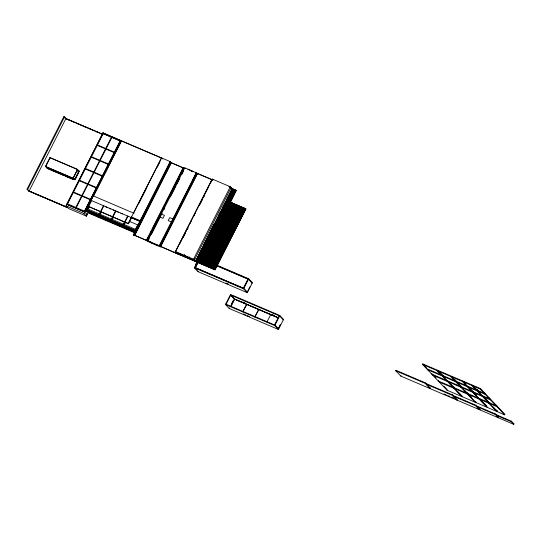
<?xml version="1.0" encoding="UTF-8"?>
<svg xmlns="http://www.w3.org/2000/svg" width="541" height="541" viewBox="0 0 541 541"><rect width="100%" height="100%" fill="white"/><g stroke="black" fill="none" stroke-linecap="round" stroke-linejoin="round"><path stroke-width="0.81" d="M86.31 211.085L86.398 210.435L135.669 231.487M27.05 189.174L63.831 116.673L64.474 116.951L65.934 118.486L29.153 190.987L27.05 189.174L28.835 191.047M27.692 189.445L64.474 116.951M47.439 168.494L45.491 166.445L49.955 157.647L77.491 169.407L79.439 171.456M50.076 157.776L45.613 166.581L73.15 178.341L77.613 169.536L49.955 157.647M78.952 170.942L74.482 179.747L73.021 178.205L77.491 169.407M75.131 179.301L79.223 171.226M75.179 179.348L79.155 171.233M88.386 212.444L86.486 216.184L68.531 208.515L65.975 205.823L102.939 132.863L170.165 161.583L172.214 163.734M66.8 204.39L103.033 132.971L120.988 140.64L84.754 212.058L66.699 204.282L84.687 211.991M67.219 204.525L103.453 133.106M75.841 207.399L81.59 196.065M81.819 195.612L87.568 184.278M87.798 183.825L93.546 172.498M93.776 172.045L99.524 160.711M99.754 160.258L105.502 148.924M105.732 148.471L111.48 137.137M76.261 207.582L82.009 196.248M82.239 195.795L87.994 184.461M88.224 184.008L93.972 172.674M94.202 172.221L99.95 160.893M100.18 160.44L105.928 149.106M106.158 148.653L111.906 137.319M84.207 211.781L120.44 140.362M67.605 203.91L84.592 211.166L120.237 140.917L103.196 133.607L120.237 140.917M86.486 216.184L83.929 213.492L120.893 140.532L121.948 141.647M86.58 210.632L86.31 210.219L86.621 210.55L86.093 211.585L86.553 210.605M93.363 196.464L121.502 140.998M88.575 206.378L86.79 209.894L88.514 206.304M86.932 209.867L91.578 200.711L91.071 200.495M89.617 206.162L88.109 209.137L99.226 213.891M87.101 213.81L86.763 214.473L87.25 214.682L84.66 211.957M135.094 232.948L89.333 213.397L89.563 212.944M98.76 214.919L103.405 205.763L103.838 205.952L99.199 215.102M101.323 212.065L100.186 214.304L111.304 219.051M110.844 220.079L115.49 210.922L115.923 211.112L111.277 220.261M112.616 218.084L113.001 217.333M113.407 217.225L112.271 219.463L123.389 224.211L124.525 221.979M122.929 225.239L127.568 216.089L128.007 216.272L123.362 225.428M125.492 222.392L124.356 224.623L135.473 229.37L137.739 224.9L129.59 221.418M131.578 217.752L128.521 223.785L128.197 223.447L161.468 157.864L162.489 158.946M133.363 213.553L161.502 158.08M138.848 203.43L142.019 197.181M142.29 196.647L145.82 189.688M146.111 189.107L146.875 187.605M157.201 167.25L159.893 161.955M135.189 230.48L139.835 221.323L140.342 221.54L135.696 230.696L86.425 209.651M170.165 161.583L140.187 220.674L131.49 216.968M148.268 241.272L133.411 234.774L170.199 162.266L184.806 168.508M135.561 230.689L140.207 221.533L130.969 217.631M133.661 235.031L134.418 233.536M140.484 221.58L145.793 211.112M146.55 209.617L149.587 203.639M151.48 199.9L153.38 196.16M156.41 190.182L157.174 188.687M159.068 184.948L168.549 166.263M169.306 164.768L170.063 163.274M133.911 234.828L170.483 162.746L171.112 163.017L134.79 235.362L133.911 234.828L134.161 235.092L137.211 229.086M139.111 225.333L139.876 223.825M140.64 222.324L149.018 205.81M150.925 202.05L152.826 198.297M155.876 192.292L156.633 190.79M160.062 184.035L169.59 165.262M134.54 235.098L171.112 163.017M146.401 240.163L182.966 168.082L183.595 168.346L147.274 240.691L146.401 240.163L146.645 240.427L148.552 236.667M150.459 232.914L151.216 231.413M153.123 227.66L161.502 211.139M162.266 209.638L164.166 205.884M167.216 199.879L167.981 198.378M171.024 192.366L171.788 190.865M172.552 189.364L178.266 178.104M179.024 176.603L182.074 170.591M147.024 240.434L183.595 168.346M197.526 174.06L196.288 172.755L184.772 167.832L147.781 240.759L149.032 242.064L160.521 246.973L159.27 245.668L147.774 240.759L150.885 242.084L152.122 243.389M149.16 238.77L148.024 241.016L133.411 234.774M151.433 234.287L162.057 213.357M163.95 209.617L164.707 208.123M170.395 196.91L176.089 185.698M176.846 184.204L179.876 178.226M181.776 174.486L183.67 170.746M188.146 169.678L188.004 169.211M193.056 171.375L193.205 171.835L191.034 170.909M192.995 179.24L196.288 172.755L159.284 245.668M160.136 245.519L196.708 173.438L197.337 173.702L161.015 246.047L160.136 245.519L161.015 246.047M160.386 245.776L164.194 238.27M166.101 234.517L168.008 230.764M172.572 221.749L180.958 205.235M181.715 203.727L184.765 197.722M186.672 193.969L187.429 192.468M192.001 183.46L196.572 174.445M160.765 245.79L197.337 173.702M175.162 251.937L176.035 252.464L175.162 251.937L211.727 179.849L212.356 180.119M177.664 253.783L175.595 251.599L212.376 179.098L230.277 186.746L232.4 188.978L230.96 188.329M179.598 243.937L187.977 227.416M189.884 223.663L191.791 219.91M193.692 216.157L195.599 212.397M199.027 205.641L204.741 194.381M205.499 192.88L208.549 186.868M210.456 183.115L211.977 180.112M183.406 237.188L185.313 233.435M187.213 229.675L187.977 228.174M200.17 204.146L202.07 200.393M203.977 196.64L204.741 195.139M180.532 253.208L179.937 254.879L179.044 254.392M184.346 254.811L183.798 256.529L182.912 256.049M183.636 256.353L184.393 254.858M185.36 255.271L184.765 256.941L183.879 256.461M189.228 256.921L188.633 258.591L187.741 258.111M232.346 188.924L195.619 261.472L193.495 259.24L230.277 186.746M194.077 260.005L194.841 258.51M196.464 259.078L195.396 261.486L194.503 260.999M199.879 252.349L201.773 248.61M203.666 244.877L214.236 223.846M218.835 214.98L220.735 211.24M222.628 207.507L225.658 201.523M226.422 200.028L232.103 188.633L231.379 188.322L232.265 188.802L195.544 261.398M195.714 261.513L232.535 188.789L236.248 190.398L230.277 202.172L228.938 200.792M232.535 188.789L233.475 189.323L196.606 262L195.876 261.688L204.241 245.208M204.998 243.707L208.042 237.715M209.942 233.969L210.706 232.468M211.463 230.966L224.765 204.748M226.665 201.002L228.566 197.255M230.473 193.509L232.752 189.012M217.137 265.266L248.704 278.75L252.417 282.659L247.318 292.715L198.04 271.67L194.327 267.761L197.059 262.378M194.997 267.497L234.517 189.661L235.24 189.972L198.533 262.825L197.648 262.338M195.287 267.809L197.999 262.02M195.646 267.105L197.79 262.879M235.484 190.074L198.777 262.926L199.501 263.237L236.194 190.351L230.29 202.55M198.04 271.67L198.27 271.217M209.245 267.295L240.143 206.392M214.966 269.844L245.864 208.934L214.966 269.844L214.236 269.533L244.972 208.454L245.864 208.934M225.455 304.529L230.561 294.466L279.832 315.511L283.545 319.42L278.439 329.483L229.168 308.431L225.455 304.529L274.727 325.574L278.439 329.483M226.118 304.258L230.764 295.102L234.476 299.011L230.547 306.761M229.168 308.431L229.398 307.978M231.183 304.461L233.327 300.235M230.851 306.774L234.28 300.025M243.396 288.17L248.042 279.021M243.903 287.623L248.191 279.176L216.691 265.719M247.318 292.715L243.599 288.813L248.704 278.75M247.602 291.376L249.888 286.879M242.713 311.751L246.669 304.407M242.787 311.785L246.743 304.434M254.797 316.911L258.828 309.594M254.872 316.945L258.679 309.438M266.882 322.071L270.757 314.605M274.524 324.938L279.17 315.782M274.727 325.574L279.832 315.511M280.38 324.62L278.236 328.84L278.669 329.029L274.956 325.121L225.685 304.076M278.351 328.894L280.252 325.141M429.398 387.031L430.514 388.208L430.271 388.688L400.82 376.103L395.796 370.815L396.039 370.335L425.483 382.913L426.599 384.09M400.82 376.103L401.064 375.63M458.139 391.968L461.994 396.019L461.75 396.499L447.028 390.21L422.501 364.404L422.744 363.931L437.473 370.22L444.31 377.415M427.775 369.219L427.532 369.699L442.261 375.988L442.497 375.508M430.271 388.688L425.24 383.393L425.483 382.913M454.697 397.162L456.895 399.474L456.651 399.955L430.886 388.945L426.484 384.313L426.727 383.84L452.492 394.842L453.595 395.998M431.968 373.628L431.725 374.108L446.447 380.397M433.016 374.737L432.773 375.211L447.495 381.5L447.738 381.026M461.75 396.499L437.229 370.693L437.473 370.22M475.248 402.261L462.366 396.763L437.838 370.957L438.082 370.477L450.964 375.981L450.727 376.462L475.248 402.261L475.492 401.787M441.456 374.406L441.213 374.886L426.484 368.597M438.467 380.465L438.224 380.945L452.945 387.234L453.189 386.754M442.065 374.67L441.821 375.15L454.704 380.654L454.947 380.174M439.515 381.567L439.272 382.047L453.994 388.337L454.237 387.856M443.113 375.772L442.869 376.252L455.752 381.757L455.995 381.277M451.336 376.725L462.379 381.439L486.9 407.245L475.857 402.524L451.336 376.725L451.579 376.245L462.623 380.965L465.977 384.489M447.028 390.21L447.272 389.73L443.965 386.254M455.563 380.438L455.319 380.911L466.362 385.632M453.804 387.018L453.561 387.498L466.443 393.003L466.687 392.523M454.853 388.12L454.609 388.6L467.492 394.105L467.735 393.625M456.651 399.955L452.249 395.322L452.492 394.842M477.98 407.468L479.597 409.172L479.353 409.652L457.267 400.218L453.493 396.249L453.737 395.769L475.823 405.202L476.898 406.338M460.188 385.686L459.945 386.166L447.062 380.661M462.379 381.439L462.623 380.965M460.804 385.949L460.56 386.43L471.603 391.143L471.847 390.663M493.108 406.906L496.963 410.957L496.719 411.437L487.515 407.508L462.995 381.703L463.238 381.222L472.442 385.158L479.853 392.955M461.236 386.788L460.993 387.268L448.11 381.763M457.267 400.218L457.51 399.738M462.366 396.763L462.609 396.283M496.719 411.437L472.198 385.632L472.442 385.158M468.35 393.889L468.107 394.369L479.15 399.082M472.807 385.895L473.05 385.415L480.415 388.56L504.936 414.365L504.692 414.846L497.335 411.701L472.807 385.895L480.171 389.04L504.692 414.846M472.462 390.927L472.219 391.407L481.416 395.336M472.895 391.765L472.651 392.245L461.608 387.532M473.51 392.029L473.267 392.509L482.464 396.438M476.425 389.344L476.181 389.824L466.978 385.895M477.034 389.608L476.79 390.088L484.154 393.233L484.398 392.752M477.473 390.446L477.23 390.927L468.026 386.998M478.082 390.71L477.838 391.19L485.203 394.335L485.446 393.855M480.171 389.04L480.415 388.56M475.857 402.524L476.1 402.044M479.353 409.652L475.58 405.682L475.823 405.202M480.002 398.866L479.759 399.346L488.963 403.275L489.206 402.795M498.613 417.294L498.369 417.774L479.962 409.909L476.824 406.602L477.061 406.122L495.468 413.987L497.044 415.644M483.323 396.222L483.079 396.702L490.444 399.846L490.687 399.366L482.031 395.599M479.962 409.909L480.205 409.436M489.395 398.744L489.639 398.264L488.165 397.635M488.158 401.692L487.914 402.173L478.711 398.244M487.515 407.508L487.759 407.028M489.821 403.059L489.578 403.539L496.942 406.683L497.186 406.203M496.138 405.101L495.894 405.581L488.53 402.436L488.773 401.956L490.423 403.694M498.369 417.774L495.225 414.467L495.468 413.987M497.335 411.701L497.578 411.221L496.476 410.064M496.469 415.387L496.712 414.913L511.434 421.202L513.95 423.846L513.707 424.327L498.985 418.037L496.469 415.387L511.191 421.682L513.707 424.327M511.191 421.682L511.434 421.202M158.905 218.807L159.825 217.002L162.936 218.334L164.444 215.365L161.333 214.04M195.883 264.299L195.47 264.055L195.903 264.285M228.863 186.659L231.102 187.612L194.32 260.113L176.42 252.471M212.681 179.896L196.539 173.005L159.541 245.932L178.003 254.054M161.793 158.209L121.211 140.87L86.195 210.097L135.581 231.264M188.248 169.475L193.306 171.632M197.56 173.593L212.16 179.828M197.587 173.965L196.708 173.438M235.646 190.249L236.376 190.56M184.285 168.44L170.199 162.266M171.362 163.274L170.483 162.746M183.845 168.609L182.966 168.082M65.292 118.209L102.655 134.175M101.41 133.843L65.562 118.499L63.831 116.673M66.989 119.236L65.853 118.655M68.68 119.96L67.787 119.48M68.917 120.061L69.478 120.203M69.884 120.481L70.445 120.616M72.785 121.718L73.292 121.799M73.752 122.131L74.313 122.266M77.62 123.781L78.174 123.916M81.481 125.431L82.043 125.566M85.106 126.979L84.213 126.493M86.31 127.493L86.871 127.629M88.967 128.63L88.082 128.149M97.907 132.45L98.462 132.586M101.525 133.992L100.64 133.512M97.448 144.934L114.442 152.19M97.224 145.387L114.212 152.643M230.223 202.124L245.695 208.758L214.797 269.668L175.906 253.053M240.069 206.459L239.176 205.979L208.278 266.882L209.164 267.362M91.47 156.721L108.464 163.977M91.24 157.174L108.234 164.43M85.492 168.501L102.479 175.764M85.262 168.954L102.249 176.21M172.85 218.956L169.739 217.631L168.231 220.593L171.341 221.925M79.513 180.288L96.501 187.544M79.284 180.741L96.271 187.998M45.491 166.445L73.021 178.205M46.952 167.981L74.482 179.747M47.223 168.271L73.224 179.375M47.797 168.65L60.436 174.046M61.965 174.702L64.264 175.683M65.792 176.339L72.514 179.105M133.979 213.276L93.174 195.842L90.902 200.319L140.18 221.37M73.535 192.075L90.523 199.331M73.306 192.528L90.293 199.785M105.387 206.703L106.942 207.365M109.201 208.292L110.817 209.022M113.076 209.949L114.692 210.679M116.951 211.599L118.567 212.336M120.826 213.255L122.374 213.918M128.197 223.447L87.622 206.107L128.521 223.785M86.722 209.827L135.629 230.757M216.907 265.719L248.475 279.203L252.187 283.112L251.754 282.923M86.269 210.3L135.541 231.345M86.323 210.591L135.595 231.636M86.262 211.031L134.817 231.798M86.073 211.558L135.345 232.61M175.595 251.599L193.495 259.24M65.975 205.823L83.929 213.492M159.791 246.196L176.873 253.465M190.567 259.416L189.675 258.936M152.386 243.159L154.55 244.086M155.997 244.701L157.438 245.323M28.511 190.709L67.402 207.325M28.781 191L67.72 207.663M37.694 194.936L36.808 194.456M40.595 196.173L39.703 195.693M44.294 197.654L42.604 196.931M53.153 201.543L52.213 201.009M65.711 206.905L64.825 206.425M422.501 364.404L437.229 370.693M437.838 370.957L450.727 376.462M462.995 381.703L472.198 385.632M195.139 267.653L242.774 288.001M194.327 267.761L243.599 288.813M225.989 283.058L228.295 284.045M247.109 292.079L247.548 292.262L243.829 288.36L194.557 267.308L197.208 270.101M467.41 386.734L456.367 382.014L456.611 381.54L454.934 379.775M467.059 393.266L478.102 397.98M242.74 301.993L245.053 302.98M271.995 314.49L274.307 315.477M278.696 317.898L234.043 298.828L230.331 294.919L279.602 315.964L283.315 319.873M278.263 317.81L234.51 299.119L278.412 317.966M395.796 370.815L425.24 383.393M426.484 384.313L452.249 395.322M453.493 396.249L475.58 405.682M476.824 406.602L495.225 414.467M444.012 393.97L446.284 394.944M447.799 395.593L450.071 396.56M451.593 397.209L453.865 398.183M512.401 423.184L513.95 423.846M243.254 313.902L245.567 314.889M247.109 315.545L249.415 316.532M476.966 389.534L479.319 392.015M485.176 398.176L486.92 400.009M482.822 396.08L490.362 404.012M496.712 414.913L497.72 415.968M463.238 381.222L464.354 382.399M470.075 388.424L471.218 389.621M474.2 392.759L476.52 395.2M485.007 404.134L486.657 405.865M468.891 387.559L476.493 395.552M480.543 399.819L486.596 406.183M459.566 384.644L461.277 386.45M467.302 392.786L471.705 397.419M453.764 378.923L461.351 386.91M464.834 390.575L471.637 397.73M438.082 370.477L441.997 374.595M453.108 386.288L455.454 388.756M447.853 381.141L449.016 382.365M450.173 383.583L455.394 389.074M422.744 363.931L423.867 365.107M424.983 366.277L426.66 368.042M433.713 375.461L436.032 377.909M230.858 187.511L232.109 188.823M242.963 207.697L212.065 268.606L211.342 268.295L242.24 207.386M396.039 370.335L397.155 371.511M239.102 206.047L208.197 266.95L207.474 266.645L238.378 205.736M212.376 179.098L213.201 179.964M235.234 204.397L204.336 265.3L203.605 264.989L234.51 204.085M184.772 167.832L185.597 168.704M102.939 132.863L103.994 133.972M97.502 132.173L96.724 131.808M93.634 130.516L92.91 130.212M90.739 129.279L90.009 128.974M89.772 128.866L88.995 128.508M85.904 127.216L85.18 126.905M83.01 125.979L82.279 125.668M81.076 125.154L80.352 124.843M79.142 124.329L78.418 124.017M77.207 123.504L76.484 123.192M75.28 122.679L74.557 122.367M71.412 121.028L70.688 120.717M194.266 260.897L193.543 260.586M193.299 260.485L192.576 260.174M192.332 260.072L191.609 259.761M191.365 259.66L190.398 259.247M189.431 258.835L188.708 258.524M187.504 258.01L186.78 257.699M186.537 257.597L185.813 257.286M185.57 257.185L184.846 256.874M182.669 255.94L181.945 255.636M181.702 255.528L180.978 255.224M180.735 255.115L180.011 254.811M178.8 254.29L177.84 253.878M176.9 252.681L178.145 253.993M156.18 244.349L157.417 245.648M77.667 170.361L77.153 171.294M77.6 170.422L77.356 170.895M88.284 212.302L89.333 213.397M67.483 207.561L66.759 207.25M66.516 207.149L65.549 206.73M64.582 206.317L63.858 206.013M63.615 205.905L62.891 205.6M62.648 205.492L61.924 205.188M61.688 205.08L60.957 204.775M60.72 204.667L59.943 204.309M59.753 204.255L59.03 203.95M58.786 203.842L58.063 203.538M57.819 203.43L57.096 203.118M56.852 203.017L56.129 202.706M55.885 202.605L55.162 202.293M54.918 202.192L54.195 201.881M53.958 201.779L52.991 201.367M52.024 200.954L51.3 200.643M51.057 200.542L50.333 200.231M50.09 200.129L49.366 199.818M49.123 199.717L48.399 199.406M48.156 199.304L47.432 198.993M47.195 198.892L46.465 198.581M46.228 198.479L45.498 198.168M45.261 198.067L44.484 197.702M42.36 196.829L41.637 196.518M41.393 196.417L40.426 196.004M39.466 195.592L38.736 195.281M38.499 195.179L37.532 194.767M36.511 194.3L35.834 194.043M35.598 193.935L34.867 193.631M34.631 193.522L33.907 193.218M33.664 193.11L32.94 192.806M32.697 192.697L31.973 192.393M31.73 192.285L31.006 191.981M30.763 191.872L30.039 191.568M29.796 191.46L29.072 191.149M73.982 178.821C73.042 179.835 75.273 178.997 73.982 178.821M233.55 189.249L196.843 262.101L197.566 262.412L234.442 189.735L233.55 189.249M230.48 202.26L199.744 263.339L200.468 263.65L231.365 202.747L230.48 202.26M231.447 202.672L200.711 263.751L201.435 264.062L232.332 203.159L231.447 202.672M232.407 203.085L201.678 264.164L202.402 264.475L233.299 203.572L232.407 203.085M233.374 203.497L202.645 264.576L203.369 264.887L234.267 203.984L233.374 203.497M235.308 204.322L204.572 265.401L205.296 265.712L236.201 204.809L235.308 204.322M236.275 204.735L205.539 265.814L206.263 266.125L237.161 205.222L236.275 204.735M237.242 205.147L206.506 266.226L207.23 266.537L238.128 205.634L237.242 205.147M239.9 206.283L209.002 267.193L209.408 267.47L210.131 267.775L241.029 206.872L239.9 206.283M241.11 206.804L210.375 267.883L211.098 268.187L241.996 207.284L241.11 206.804M243.037 207.629L212.309 268.708L213.032 269.019L243.93 208.109L243.037 207.629M244.005 208.042L213.276 269.12L213.999 269.432L244.897 208.522L244.005 208.042"/></g></svg>
